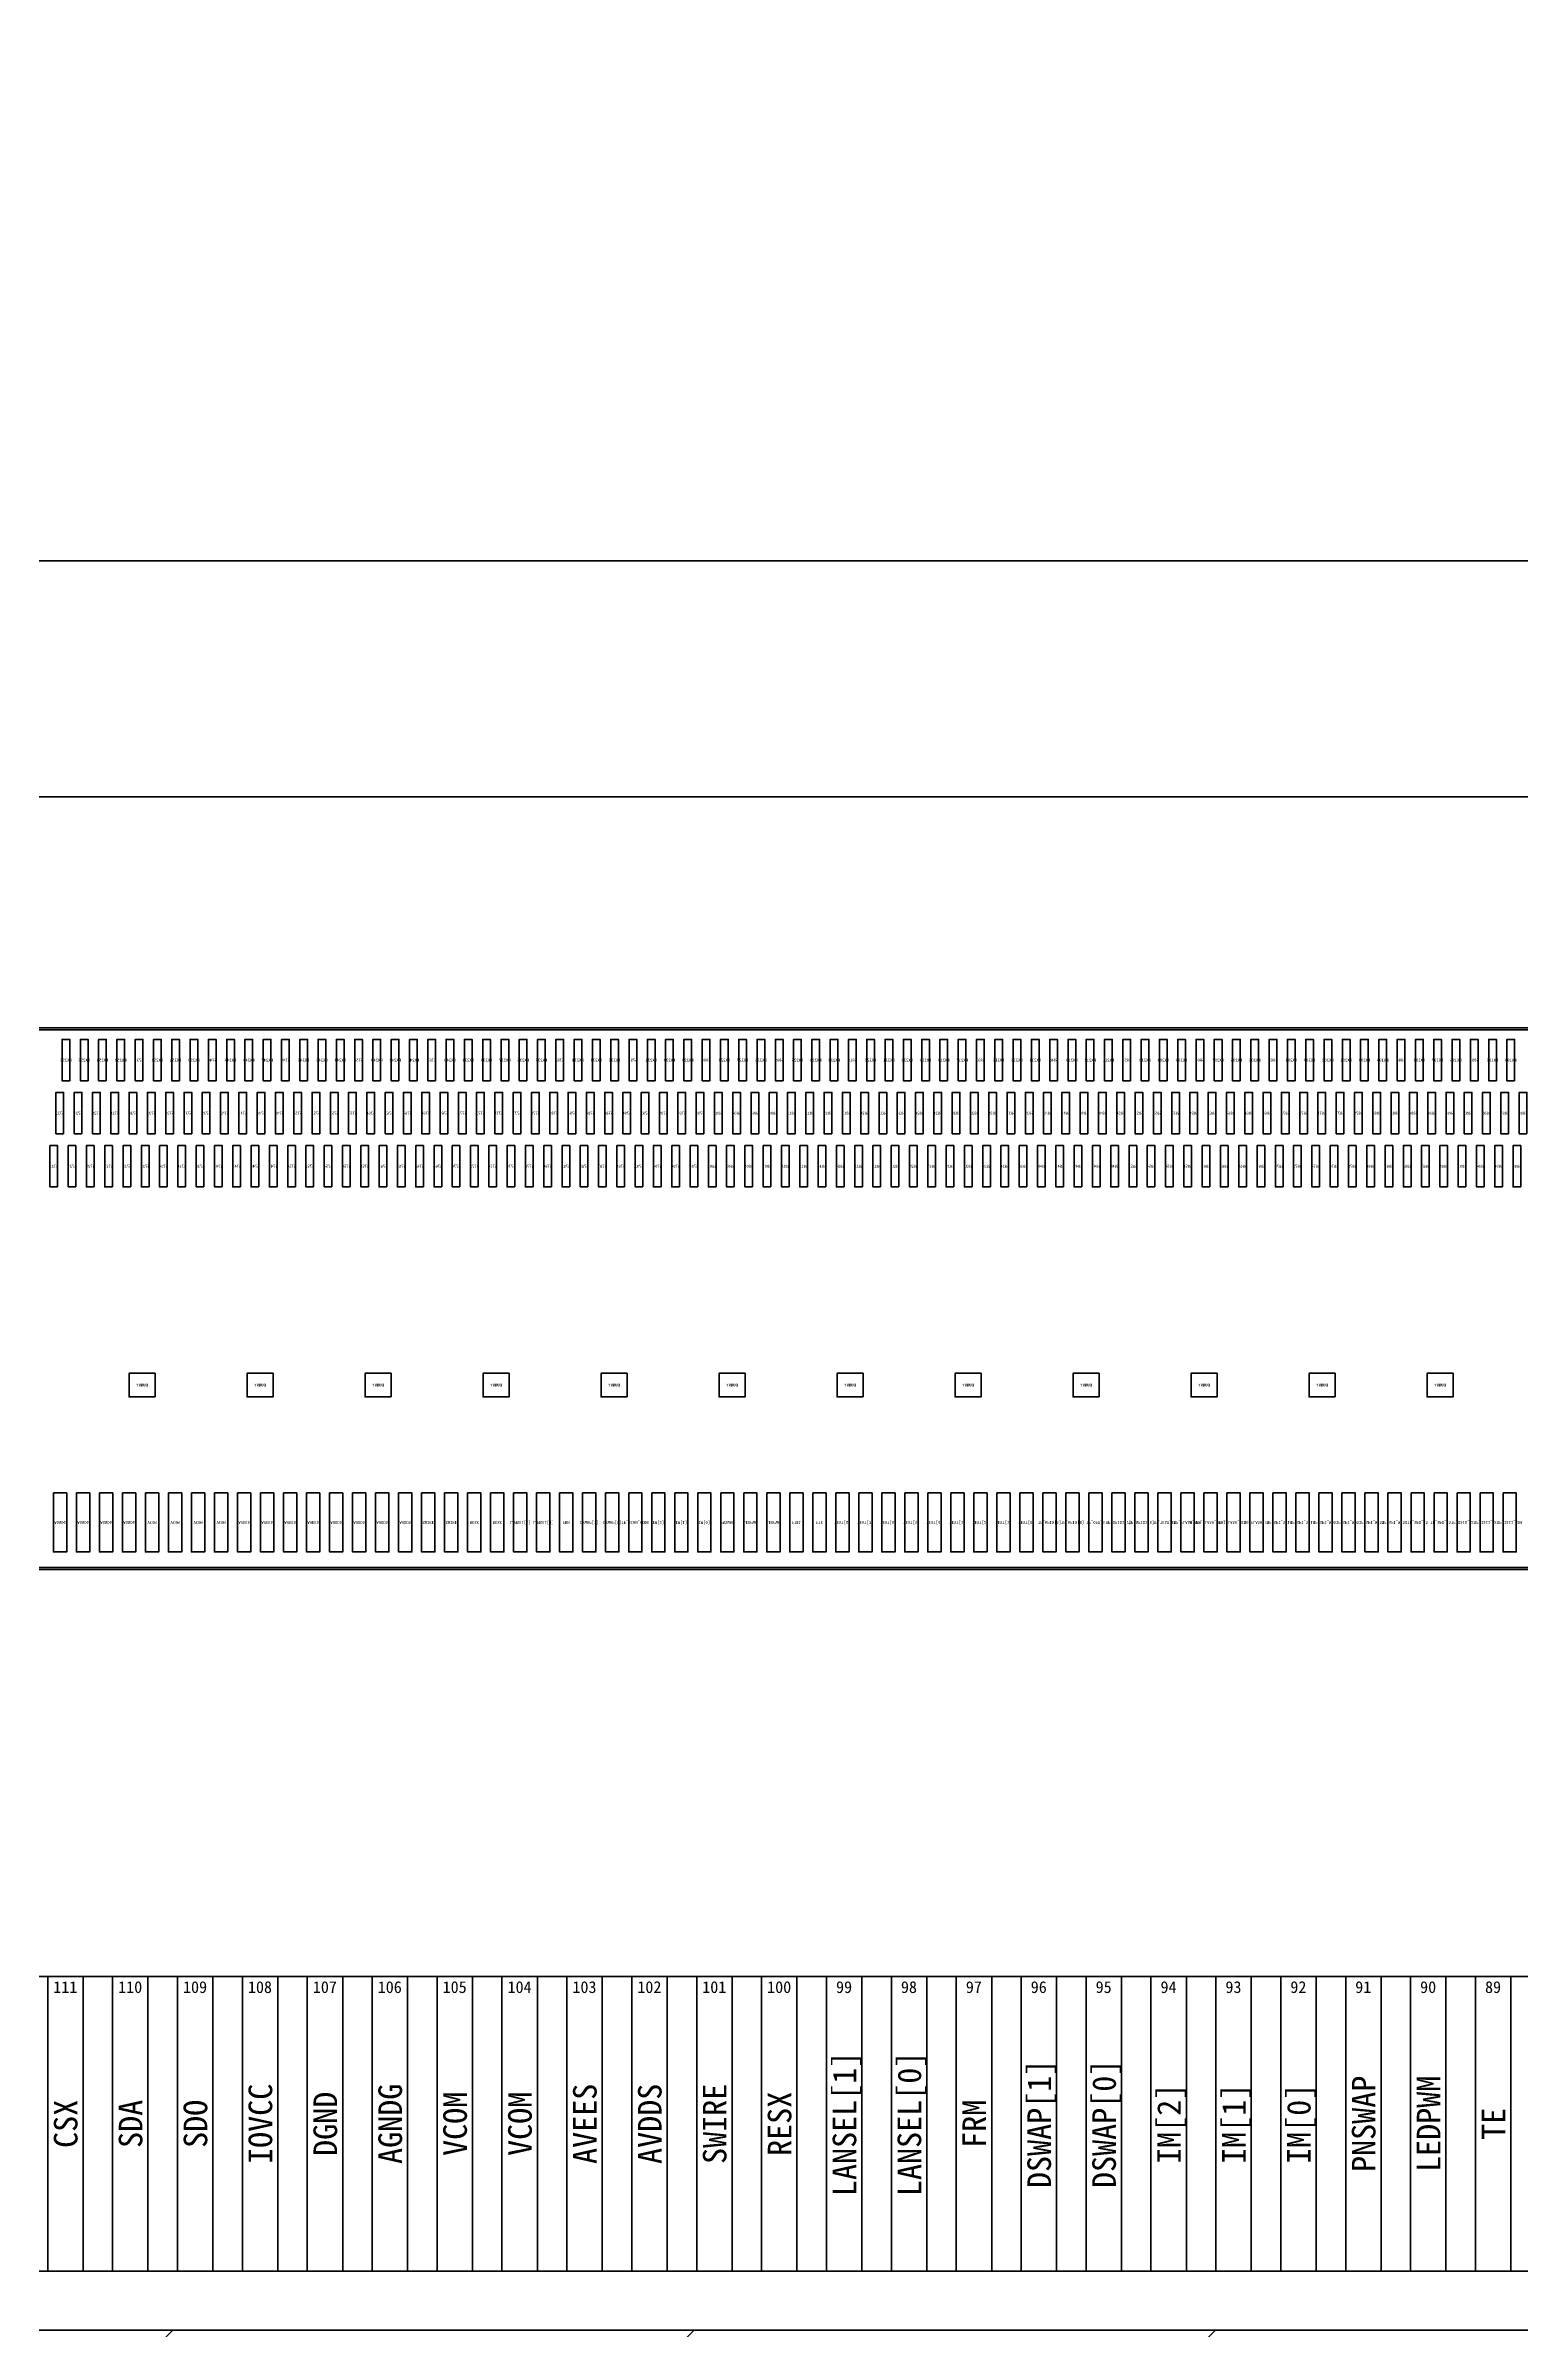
# Model space of a CAD drawing. Header units: inches. Extents: x 384 to 1427, y -468 to -47.
# Drawn here: x 484.845 to 487.346, y -352.606 to -348.733 of the extents above; entities that cross this region are included whole.
import ezdxf
from ezdxf.enums import TextEntityAlignment as Align

# ---------------------------------------------------------------- set-up
doc = ezdxf.new("R2010")
doc.units = ezdxf.units.IN
doc.header["$LTSCALE"] = 1.21
doc.header["$MEASUREMENT"] = 0
doc.layers.get('0').update_dxf_attribs({"linetype": 'CONTINUOUS'})
for name, color, linetype, lineweight in [('2ITO.drawing', 4, 'CONTINUOUS', 100), ('LABEL.drawing', 7, 'CONTINUOUS', 100), ('TFT_line.drawing', 3, 'CONTINUOUS', 100)]:
    doc.layers.add(name, color=color, linetype=linetype, lineweight=lineweight)
doc.layers.add('标 注', color=3, linetype='CONTINUOUS')
doc.styles.get("Standard").update_dxf_attribs({"font": 'txt', "width": 0.8})

# ---------------------------------------------------------------- blocks, each defined once
blk = doc.blocks.new('fpc_name')
at = {"layer": 'LABEL.drawing', "color": 7, "linetype": 'Continuous', "lineweight": 100}
for s, p in [('LANSEL[1]', (14.99143, 0.22667)), ('LANSEL[0]', (15.10143, 0.22667)), ('DSWAP[1]', (15.32143, 0.22667)), ('DSWAP[0]', (15.43143, 0.22667)), ('IOVCC', (14.00143, 0.22667)), ('DGND', (14.11143, 0.22667)), ('AGNDG', (14.22143, 0.22667)), ('VCOM', (14.33143, 0.22667)), ('VCOM', (14.44143, 0.22667)), ('AVEES', (14.55143, 0.22667)), ('AVDDS', (14.66143, 0.22667)), ('SWIRE', (14.77143, 0.22667)), ('RESX', (14.88143, 0.22667)), ('IM[2]', (15.54143, 0.22667)), ('IM[1]', (15.65143, 0.22667)), ('IM[0]', (15.76143, 0.22667)), ('PNSWAP', (15.87143, 0.22667)), ('LEDPWM', (15.98143, 0.22667)), ('CSX', (13.67143, 0.22667)), ('SDA', (13.78143, 0.22667)), ('SDO', (13.89143, 0.22667)), ('FRM', (15.21143, 0.22667)), ('TE', (16.09143, 0.22667))]:
    blk.add_text(s, height=0.04, rotation=90, dxfattribs=at).set_placement(p, align=Align.MIDDLE_CENTER)
blk = doc.blocks.new('fpc_pin')
at = {"layer": 'TFT_line.drawing', "color": 3, "linetype": 'Continuous', "lineweight": 100}
blk.add_lwpolyline([(0, 0), (0.06, 0), (0.06, 0.5), (0, 0.5)], close=True, dxfattribs=at)
blk = doc.blocks.new('fpc_all')
at = {"layer": 'TFT_line.drawing', "color": 3, "linetype": 'Continuous', "lineweight": 100}
blk.add_lwpolyline([(-0.73658, 0), (26.54342, 0), (26.54342, 0.5), (-0.73658, 0.5)], close=True, dxfattribs=at)
at = {"color": 1, "linetype": 'Continuous', "lineweight": 100, "row_count": 1, "column_count": 221, "row_spacing": 0.4, "column_spacing": 0.11}
blk.add_blockref('fpc_pin', (0.77342, 0), dxfattribs=at)
at = {"color": 1, "linetype": 'Continuous', "lineweight": 100}
blk.add_blockref('fpc_name', (0.00249, 0.02333), dxfattribs=at)
at = {"layer": 'LABEL.drawing', "color": 7, "linetype": 'Continuous', "lineweight": 100}
for s, p in [('111', (13.67322, 0.4818)), ('110', (13.78322, 0.4818)), ('109', (13.89322, 0.4818)), ('108', (14.00322, 0.4818)), ('107', (14.11322, 0.4818)), ('106', (14.22322, 0.4818)), ('105', (14.33322, 0.4818)), ('104', (14.44322, 0.4818)), ('103', (14.55322, 0.4818)), ('102', (14.66322, 0.4818)), ('101', (14.77322, 0.4818)), ('100', (14.88322, 0.4818)), ('99', (14.99322, 0.4818)), ('98', (15.10322, 0.4818)), ('97', (15.21322, 0.4818)), ('96', (15.32322, 0.4818)), ('95', (15.43322, 0.4818)), ('94', (15.54322, 0.4818)), ('93', (15.65322, 0.4818)), ('92', (15.76322, 0.4818)), ('91', (15.87322, 0.4818)), ('90', (15.98322, 0.4818)), ('89', (16.09322, 0.4818))]:
    blk.add_text(s, height=0.02, dxfattribs=at).set_placement(p, align=Align.MIDDLE_CENTER)
blk = doc.blocks.new('z_ILB3_NOT')
at = {"layer": 'TFT_line.drawing', "color": 3, "linetype": 'Continuous', "lineweight": 100}
blk.add_lwpolyline([(-0.01125, -0.05), (0.01125, -0.05), (0.01125, 0.05), (-0.01125, 0.05)], close=True, dxfattribs=at)
blk = doc.blocks.new('z_DMY1')
at = {"layer": 'TFT_line.drawing', "color": 3, "linetype": 'Continuous', "lineweight": 100}
blk.add_lwpolyline([(-0.022, -0.02), (0.022, -0.02), (0.022, 0.02), (-0.022, 0.02)], close=True, dxfattribs=at)
blk = doc.blocks.new('z_PAD_DUMMY_NOT')
at = {"color": 1, "linetype": 'Continuous', "lineweight": 100}
for p in [(-3.1, -0.1465), (-2.9, -0.1465), (-2.7, -0.1465), (-2.5, -0.1465), (-2.3, -0.1465), (-2.1, -0.1465), (-1.9, -0.1465), (-1.7, -0.1465), (-1.5, -0.1465), (-1.3, -0.1465), (-1.1, -0.1465), (-0.9, -0.1465)]:
    blk.add_blockref('z_DMY1', p, dxfattribs=at)
blk = doc.blocks.new('S_PAD_NOT')
at = {"layer": 'TFT_line.drawing', "color": 3, "linetype": 'Continuous', "lineweight": 100}
blk.add_lwpolyline([(-0.0065, -0.035), (0.0065, -0.035), (0.0065, 0.035), (-0.0065, 0.035)], close=True, dxfattribs=at)
blk = doc.blocks.new('ST7102_padlocation_NOT')
at = {"layer": 'TFT_line.drawing', "color": 3, "linetype": 'Continuous', "lineweight": 100}
for points in [[(-11.25, -0.459), (11.25, -0.459), (11.25, 0.459), (-11.25, 0.459)], [(-11.247, -0.456), (11.247, -0.456), (11.247, 0.456), (-11.247, 0.456)]]:
    blk.add_lwpolyline(points, close=True, dxfattribs=at)
at = {"color": 1, "linetype": 'Continuous', "lineweight": 100}
for name, p in [('S_PAD_NOT', (-3.2199, 0.4045)), ('S_PAD_NOT', (-3.1889, 0.4045)), ('S_PAD_NOT', (-3.1579, 0.4045)), ('S_PAD_NOT', (-3.1269, 0.4045)), ('S_PAD_NOT', (-3.0959, 0.4045)), ('S_PAD_NOT', (-3.0649, 0.4045)), ('S_PAD_NOT', (-3.0339, 0.4045)), ('S_PAD_NOT', (-3.0029, 0.4045)), ('S_PAD_NOT', (-2.9719, 0.4045)), ('S_PAD_NOT', (-2.9409, 0.4045)), ('S_PAD_NOT', (-2.9099, 0.4045)), ('S_PAD_NOT', (-2.8789, 0.4045)), ('S_PAD_NOT', (-2.8479, 0.4045)), ('S_PAD_NOT', (-2.8169, 0.4045)), ('S_PAD_NOT', (-2.7859, 0.4045)), ('S_PAD_NOT', (-2.7549, 0.4045)), ('S_PAD_NOT', (-2.7239, 0.4045)), ('S_PAD_NOT', (-2.6929, 0.4045)), ('S_PAD_NOT', (-2.6619, 0.4045)), ('S_PAD_NOT', (-2.6309, 0.4045)), ('S_PAD_NOT', (-2.5999, 0.4045)), ('S_PAD_NOT', (-2.5689, 0.4045)), ('S_PAD_NOT', (-2.5379, 0.4045)), ('S_PAD_NOT', (-2.5069, 0.4045)), ('S_PAD_NOT', (-2.4759, 0.4045)), ('S_PAD_NOT', (-2.4449, 0.4045)), ('S_PAD_NOT', (-2.4139, 0.4045)), ('S_PAD_NOT', (-2.3829, 0.4045)), ('S_PAD_NOT', (-2.3519, 0.4045)), ('S_PAD_NOT', (-2.3209, 0.4045)), ('S_PAD_NOT', (-2.2899, 0.4045)), ('S_PAD_NOT', (-2.2589, 0.4045)), ('S_PAD_NOT', (-2.2279, 0.4045)), ('S_PAD_NOT', (-2.1969, 0.4045)), ('S_PAD_NOT', (-2.1659, 0.4045)), ('S_PAD_NOT', (-2.1349, 0.4045)), ('S_PAD_NOT', (-2.1039, 0.4045)), ('S_PAD_NOT', (-2.0729, 0.4045)), ('S_PAD_NOT', (-2.0419, 0.4045)), ('S_PAD_NOT', (-2.0109, 0.4045)), ('S_PAD_NOT', (-1.9799, 0.4045)), ('S_PAD_NOT', (-1.9489, 0.4045)), ('S_PAD_NOT', (-1.9179, 0.4045)), ('S_PAD_NOT', (-1.8869, 0.4045)), ('S_PAD_NOT', (-1.8559, 0.4045)), ('S_PAD_NOT', (-1.8249, 0.4045)), ('S_PAD_NOT', (-1.7939, 0.4045)), ('S_PAD_NOT', (-1.7629, 0.4045)), ('S_PAD_NOT', (-1.7319, 0.4045)), ('S_PAD_NOT', (-1.7009, 0.4045)), ('S_PAD_NOT', (-1.6699, 0.4045)), ('S_PAD_NOT', (-1.6389, 0.4045)), ('S_PAD_NOT', (-1.6079, 0.4045)), ('S_PAD_NOT', (-1.5769, 0.4045)), ('S_PAD_NOT', (-1.5459, 0.4045)), ('S_PAD_NOT', (-1.5149, 0.4045)), ('S_PAD_NOT', (-1.4839, 0.4045)), ('S_PAD_NOT', (-1.4529, 0.4045)), ('S_PAD_NOT', (-1.4219, 0.4045)), ('S_PAD_NOT', (-1.3909, 0.4045)), ('S_PAD_NOT', (-1.3599, 0.4045)), ('S_PAD_NOT', (-1.3289, 0.4045)), ('S_PAD_NOT', (-1.2979, 0.4045)), ('S_PAD_NOT', (-1.2669, 0.4045)), ('S_PAD_NOT', (-1.2359, 0.4045)), ('S_PAD_NOT', (-1.2049, 0.4045)), ('S_PAD_NOT', (-1.1739, 0.4045)), ('S_PAD_NOT', (-1.1429, 0.4045)), ('S_PAD_NOT', (-1.1119, 0.4045)), ('S_PAD_NOT', (-1.0809, 0.4045)), ('S_PAD_NOT', (-1.0499, 0.4045)), ('S_PAD_NOT', (-1.0189, 0.4045)), ('S_PAD_NOT', (-0.9879, 0.4045)), ('S_PAD_NOT', (-0.9569, 0.4045)), ('S_PAD_NOT', (-0.9259, 0.4045)), ('S_PAD_NOT', (-0.8949, 0.4045)), ('S_PAD_NOT', (-0.8639, 0.4045)), ('S_PAD_NOT', (-0.8329, 0.4045)), ('S_PAD_NOT', (-0.8019, 0.4045)), ('S_PAD_NOT', (-0.7709, 0.4045)), ('z_PAD_DUMMY_NOT', (0, 0)), ('S_PAD_NOT', (-3.2406, 0.3145)), ('S_PAD_NOT', (-3.2096, 0.3145)), ('S_PAD_NOT', (-3.1786, 0.3145)), ('S_PAD_NOT', (-3.1476, 0.3145)), ('S_PAD_NOT', (-3.1166, 0.3145)), ('S_PAD_NOT', (-3.0856, 0.3145)), ('S_PAD_NOT', (-3.0546, 0.3145)), ('S_PAD_NOT', (-3.0236, 0.3145)), ('S_PAD_NOT', (-2.9926, 0.3145)), ('S_PAD_NOT', (-2.9616, 0.3145)), ('S_PAD_NOT', (-2.9306, 0.3145)), ('S_PAD_NOT', (-2.8996, 0.3145)), ('S_PAD_NOT', (-2.8686, 0.3145)), ('S_PAD_NOT', (-2.8376, 0.3145)), ('S_PAD_NOT', (-2.8066, 0.3145)), ('S_PAD_NOT', (-2.7756, 0.3145)), ('S_PAD_NOT', (-2.7446, 0.3145)), ('S_PAD_NOT', (-2.7136, 0.3145)), ('S_PAD_NOT', (-2.6826, 0.3145)), ('S_PAD_NOT', (-2.6516, 0.3145)), ('S_PAD_NOT', (-2.6206, 0.3145)), ('S_PAD_NOT', (-2.5896, 0.3145)), ('S_PAD_NOT', (-2.5586, 0.3145)), ('S_PAD_NOT', (-2.5276, 0.3145)), ('S_PAD_NOT', (-2.4966, 0.3145)), ('S_PAD_NOT', (-2.4656, 0.3145)), ('S_PAD_NOT', (-2.4346, 0.3145)), ('S_PAD_NOT', (-2.4036, 0.3145)), ('S_PAD_NOT', (-2.3726, 0.3145)), ('S_PAD_NOT', (-2.3416, 0.3145)), ('S_PAD_NOT', (-2.3106, 0.3145)), ('S_PAD_NOT', (-2.2796, 0.3145)), ('S_PAD_NOT', (-2.2486, 0.3145)), ('S_PAD_NOT', (-2.2176, 0.3145)), ('S_PAD_NOT', (-2.1866, 0.3145)), ('S_PAD_NOT', (-2.1556, 0.3145)), ('S_PAD_NOT', (-2.1246, 0.3145)), ('S_PAD_NOT', (-2.0936, 0.3145)), ('S_PAD_NOT', (-2.0626, 0.3145)), ('S_PAD_NOT', (-2.0316, 0.3145)), ('S_PAD_NOT', (-2.0006, 0.3145)), ('S_PAD_NOT', (-1.9696, 0.3145)), ('S_PAD_NOT', (-1.9386, 0.3145)), ('S_PAD_NOT', (-1.9076, 0.3145)), ('S_PAD_NOT', (-1.8766, 0.3145)), ('S_PAD_NOT', (-1.8456, 0.3145)), ('S_PAD_NOT', (-1.8146, 0.3145)), ('S_PAD_NOT', (-1.7836, 0.3145)), ('S_PAD_NOT', (-1.7526, 0.3145)), ('S_PAD_NOT', (-1.7216, 0.3145)), ('S_PAD_NOT', (-1.6906, 0.3145)), ('S_PAD_NOT', (-1.6596, 0.3145)), ('S_PAD_NOT', (-1.6286, 0.3145)), ('S_PAD_NOT', (-1.5976, 0.3145)), ('S_PAD_NOT', (-1.5666, 0.3145)), ('S_PAD_NOT', (-1.5356, 0.3145)), ('S_PAD_NOT', (-1.5046, 0.3145)), ('S_PAD_NOT', (-1.4736, 0.3145)), ('S_PAD_NOT', (-1.4426, 0.3145)), ('S_PAD_NOT', (-1.4116, 0.3145)), ('S_PAD_NOT', (-1.3806, 0.3145)), ('S_PAD_NOT', (-1.3496, 0.3145)), ('S_PAD_NOT', (-1.3186, 0.3145)), ('S_PAD_NOT', (-1.2876, 0.3145)), ('S_PAD_NOT', (-1.2566, 0.3145)), ('S_PAD_NOT', (-1.2256, 0.3145)), ('S_PAD_NOT', (-1.1946, 0.3145)), ('S_PAD_NOT', (-1.1636, 0.3145)), ('S_PAD_NOT', (-1.1326, 0.3145)), ('S_PAD_NOT', (-1.1016, 0.3145)), ('S_PAD_NOT', (-1.0706, 0.3145)), ('S_PAD_NOT', (-1.0396, 0.3145)), ('S_PAD_NOT', (-1.0086, 0.3145)), ('S_PAD_NOT', (-0.9776, 0.3145)), ('S_PAD_NOT', (-0.9466, 0.3145)), ('S_PAD_NOT', (-0.9156, 0.3145)), ('S_PAD_NOT', (-0.8846, 0.3145)), ('S_PAD_NOT', (-0.8536, 0.3145)), ('S_PAD_NOT', (-0.8226, 0.3145)), ('S_PAD_NOT', (-0.7916, 0.3145)), ('S_PAD_NOT', (-0.7606, 0.3145)), ('S_PAD_NOT', (-3.2303, 0.2245)), ('S_PAD_NOT', (-3.1993, 0.2245)), ('S_PAD_NOT', (-3.1683, 0.2245)), ('S_PAD_NOT', (-3.1373, 0.2245)), ('S_PAD_NOT', (-3.1063, 0.2245)), ('S_PAD_NOT', (-3.0753, 0.2245)), ('S_PAD_NOT', (-3.0443, 0.2245)), ('S_PAD_NOT', (-3.0133, 0.2245)), ('S_PAD_NOT', (-2.9823, 0.2245)), ('S_PAD_NOT', (-2.9513, 0.2245)), ('S_PAD_NOT', (-2.9203, 0.2245)), ('S_PAD_NOT', (-2.8893, 0.2245)), ('S_PAD_NOT', (-2.8583, 0.2245)), ('S_PAD_NOT', (-2.8273, 0.2245)), ('S_PAD_NOT', (-2.7963, 0.2245)), ('S_PAD_NOT', (-2.7653, 0.2245)), ('S_PAD_NOT', (-2.7343, 0.2245)), ('S_PAD_NOT', (-2.7033, 0.2245)), ('S_PAD_NOT', (-2.6723, 0.2245)), ('S_PAD_NOT', (-2.6413, 0.2245)), ('S_PAD_NOT', (-2.6103, 0.2245)), ('S_PAD_NOT', (-2.5793, 0.2245)), ('S_PAD_NOT', (-2.5483, 0.2245)), ('S_PAD_NOT', (-2.5173, 0.2245)), ('S_PAD_NOT', (-2.4863, 0.2245)), ('S_PAD_NOT', (-2.4553, 0.2245)), ('S_PAD_NOT', (-2.4243, 0.2245)), ('S_PAD_NOT', (-2.3933, 0.2245)), ('S_PAD_NOT', (-2.3623, 0.2245)), ('S_PAD_NOT', (-2.3313, 0.2245)), ('S_PAD_NOT', (-2.3003, 0.2245)), ('S_PAD_NOT', (-2.2693, 0.2245)), ('S_PAD_NOT', (-2.2383, 0.2245)), ('S_PAD_NOT', (-2.2073, 0.2245)), ('S_PAD_NOT', (-2.1763, 0.2245)), ('S_PAD_NOT', (-2.1453, 0.2245)), ('S_PAD_NOT', (-2.1143, 0.2245)), ('S_PAD_NOT', (-2.0833, 0.2245)), ('S_PAD_NOT', (-2.0523, 0.2245)), ('S_PAD_NOT', (-2.0213, 0.2245)), ('S_PAD_NOT', (-1.9903, 0.2245)), ('S_PAD_NOT', (-1.9593, 0.2245)), ('S_PAD_NOT', (-1.9283, 0.2245)), ('S_PAD_NOT', (-1.8973, 0.2245)), ('S_PAD_NOT', (-1.8663, 0.2245)), ('S_PAD_NOT', (-1.8353, 0.2245)), ('S_PAD_NOT', (-1.8043, 0.2245)), ('S_PAD_NOT', (-1.7733, 0.2245)), ('S_PAD_NOT', (-1.7423, 0.2245)), ('S_PAD_NOT', (-1.7113, 0.2245)), ('S_PAD_NOT', (-1.6803, 0.2245)), ('S_PAD_NOT', (-1.6493, 0.2245)), ('S_PAD_NOT', (-1.6183, 0.2245)), ('S_PAD_NOT', (-1.5873, 0.2245)), ('S_PAD_NOT', (-1.5563, 0.2245)), ('S_PAD_NOT', (-1.5253, 0.2245)), ('S_PAD_NOT', (-1.4943, 0.2245)), ('S_PAD_NOT', (-1.4633, 0.2245)), ('S_PAD_NOT', (-1.4323, 0.2245)), ('S_PAD_NOT', (-1.4013, 0.2245)), ('S_PAD_NOT', (-1.3703, 0.2245)), ('S_PAD_NOT', (-1.3393, 0.2245)), ('S_PAD_NOT', (-1.3083, 0.2245)), ('S_PAD_NOT', (-1.2773, 0.2245)), ('S_PAD_NOT', (-1.2463, 0.2245)), ('S_PAD_NOT', (-1.2153, 0.2245)), ('S_PAD_NOT', (-1.1843, 0.2245)), ('S_PAD_NOT', (-1.1533, 0.2245)), ('S_PAD_NOT', (-1.1223, 0.2245)), ('S_PAD_NOT', (-1.0913, 0.2245)), ('S_PAD_NOT', (-1.0603, 0.2245)), ('S_PAD_NOT', (-1.0293, 0.2245)), ('S_PAD_NOT', (-0.9983, 0.2245)), ('S_PAD_NOT', (-0.9673, 0.2245)), ('S_PAD_NOT', (-0.9363, 0.2245)), ('S_PAD_NOT', (-0.9053, 0.2245)), ('S_PAD_NOT', (-0.8743, 0.2245)), ('S_PAD_NOT', (-0.8433, 0.2245)), ('S_PAD_NOT', (-0.8123, 0.2245)), ('S_PAD_NOT', (-0.7813, 0.2245)), ('S_PAD_NOT', (-0.7503, 0.2245))]:
    blk.add_blockref(name, p, dxfattribs=at)
at = {"color": 1, "linetype": 'Continuous', "lineweight": 100, "rotation": 180}
for p in [(-3.218, -0.3795), (-3.179, -0.3795), (-3.14, -0.3795), (-3.101, -0.3795), (-3.062, -0.3795), (-3.023, -0.3795), (-2.984, -0.3795), (-2.945, -0.3795), (-2.906, -0.3795), (-2.867, -0.3795), (-2.828, -0.3795), (-2.789, -0.3795), (-2.75, -0.3795), (-2.711, -0.3795), (-2.672, -0.3795), (-2.633, -0.3795), (-2.594, -0.3795), (-2.555, -0.3795), (-2.516, -0.3795), (-2.477, -0.3795), (-2.438, -0.3795), (-2.399, -0.3795), (-2.36, -0.3795), (-2.321, -0.3795), (-2.282, -0.3795), (-2.243, -0.3795), (-2.204, -0.3795), (-2.165, -0.3795), (-2.126, -0.3795), (-2.087, -0.3795), (-2.048, -0.3795), (-2.009, -0.3795), (-1.97, -0.3795), (-1.931, -0.3795), (-1.892, -0.3795), (-1.853, -0.3795), (-1.814, -0.3795), (-1.775, -0.3795), (-1.736, -0.3795), (-1.697, -0.3795), (-1.658, -0.3795), (-1.619, -0.3795), (-1.58, -0.3795), (-1.541, -0.3795), (-1.502, -0.3795), (-1.463, -0.3795), (-1.424, -0.3795), (-1.385, -0.3795), (-1.346, -0.3795), (-1.307, -0.3795), (-1.268, -0.3795), (-1.229, -0.3795), (-1.19, -0.3795), (-1.151, -0.3795), (-1.112, -0.3795), (-1.073, -0.3795), (-1.034, -0.3795), (-0.995, -0.3795), (-0.956, -0.3795), (-0.917, -0.3795), (-0.878, -0.3795), (-0.839, -0.3795), (-0.8, -0.3795), (-0.761, -0.3795)]:
    blk.add_blockref('z_ILB3_NOT', p, dxfattribs=at)
at = {"layer": 'LABEL.drawing', "color": 7, "linetype": 'Continuous', "lineweight": 100}
for s, p in [('RX194', (-3.2199, 0.4045)), ('RX195', (-3.1889, 0.4045)), ('S893', (-3.1579, 0.4045)), ('RX196', (-3.1269, 0.4045)), ('RX197', (-3.0959, 0.4045)), ('RX198', (-3.0649, 0.4045)), ('S884', (-3.0339, 0.4045)), ('RX199', (-3.0029, 0.4045)), ('RX200', (-2.9719, 0.4045)), ('RX201', (-2.9409, 0.4045)), ('RX202', (-2.9099, 0.4045)), ('RX203', (-2.8789, 0.4045)), ('RX204', (-2.8479, 0.4045)), ('S869', (-2.8169, 0.4045)), ('RX205', (-2.7859, 0.4045)), ('RX206', (-2.7549, 0.4045)), ('RX207', (-2.7239, 0.4045)), ('S860', (-2.6929, 0.4045)), ('RX208', (-2.6619, 0.4045)), ('RX209', (-2.6309, 0.4045)), ('RX210', (-2.5999, 0.4045)), ('S851', (-2.5689, 0.4045)), ('RX211', (-2.5379, 0.4045)), ('RX212', (-2.5069, 0.4045)), ('RX213', (-2.4759, 0.4045)), ('S842', (-2.4449, 0.4045)), ('RX214', (-2.4139, 0.4045)), ('RX215', (-2.3829, 0.4045)), ('RX216', (-2.3519, 0.4045)), ('S833', (-2.3209, 0.4045)), ('RX217', (-2.2899, 0.4045)), ('RX218', (-2.2589, 0.4045)), ('RX219', (-2.2279, 0.4045)), ('RX220', (-2.1969, 0.4045)), ('RX221', (-2.1659, 0.4045)), ('RX222', (-2.1349, 0.4045)), ('S818', (-2.1039, 0.4045)), ('RX223', (-2.0729, 0.4045)), ('RX224', (-2.0419, 0.4045)), ('RX225', (-2.0109, 0.4045)), ('S809', (-1.9799, 0.4045)), ('RX226', (-1.9489, 0.4045)), ('RX227', (-1.9179, 0.4045)), ('RX228', (-1.8869, 0.4045)), ('S800', (-1.8559, 0.4045)), ('RX229', (-1.8249, 0.4045)), ('RX230', (-1.7939, 0.4045)), ('RX231', (-1.7629, 0.4045)), ('S791', (-1.7319, 0.4045)), ('RX232', (-1.7009, 0.4045)), ('RX233', (-1.6699, 0.4045)), ('RX234', (-1.6389, 0.4045)), ('S782', (-1.6079, 0.4045)), ('RX235', (-1.5769, 0.4045)), ('RX236', (-1.5459, 0.4045)), ('RX237', (-1.5149, 0.4045)), ('RX238', (-1.4839, 0.4045)), ('RX239', (-1.4529, 0.4045)), ('RX240', (-1.4219, 0.4045)), ('S767', (-1.3909, 0.4045)), ('RX241', (-1.3599, 0.4045)), ('RX242', (-1.3289, 0.4045)), ('RX243', (-1.2979, 0.4045)), ('S758', (-1.2669, 0.4045)), ('RX244', (-1.2359, 0.4045)), ('RX245', (-1.2049, 0.4045)), ('RX246', (-1.1739, 0.4045)), ('S749', (-1.1429, 0.4045)), ('RX247', (-1.1119, 0.4045)), ('RX248', (-1.0809, 0.4045)), ('RX249', (-1.0499, 0.4045)), ('S740', (-1.0189, 0.4045)), ('RX250', (-0.9879, 0.4045)), ('RX251', (-0.9569, 0.4045)), ('RX252', (-0.9259, 0.4045)), ('S731', (-0.8949, 0.4045)), ('RX253', (-0.8639, 0.4045)), ('RX254', (-0.8329, 0.4045)), ('RX255', (-0.8019, 0.4045)), ('RX256', (-0.7709, 0.4045)), ('S899', (-3.2406, 0.3145)), ('S897', (-3.2096, 0.3145)), ('S895', (-3.1786, 0.3145)), ('S892', (-3.1476, 0.3145)), ('S890', (-3.1166, 0.3145)), ('S888', (-3.0856, 0.3145)), ('S886', (-3.0546, 0.3145)), ('S883', (-3.0236, 0.3145)), ('S881', (-2.9926, 0.3145)), ('S879', (-2.9616, 0.3145)), ('S877', (-2.9306, 0.3145)), ('S875', (-2.8996, 0.3145)), ('S873', (-2.8686, 0.3145)), ('S871', (-2.8376, 0.3145)), ('S868', (-2.8066, 0.3145)), ('S866', (-2.7756, 0.3145)), ('S864', (-2.7446, 0.3145)), ('S862', (-2.7136, 0.3145)), ('S859', (-2.6826, 0.3145)), ('S857', (-2.6516, 0.3145)), ('S855', (-2.6206, 0.3145)), ('S853', (-2.5896, 0.3145)), ('S850', (-2.5586, 0.3145)), ('S848', (-2.5276, 0.3145)), ('S846', (-2.4966, 0.3145)), ('S844', (-2.4656, 0.3145)), ('S841', (-2.4346, 0.3145)), ('S839', (-2.4036, 0.3145)), ('S837', (-2.3726, 0.3145)), ('S835', (-2.3416, 0.3145)), ('S832', (-2.3106, 0.3145)), ('S830', (-2.2796, 0.3145)), ('S828', (-2.2486, 0.3145)), ('S826', (-2.2176, 0.3145)), ('S824', (-2.1866, 0.3145)), ('S822', (-2.1556, 0.3145)), ('S820', (-2.1246, 0.3145)), ('S817', (-2.0936, 0.3145)), ('S815', (-2.0626, 0.3145)), ('S813', (-2.0316, 0.3145)), ('S811', (-2.0006, 0.3145)), ('S808', (-1.9696, 0.3145)), ('S806', (-1.9386, 0.3145)), ('S804', (-1.9076, 0.3145)), ('S802', (-1.8766, 0.3145)), ('S799', (-1.8456, 0.3145)), ('S797', (-1.8146, 0.3145)), ('S795', (-1.7836, 0.3145)), ('S793', (-1.7526, 0.3145)), ('S790', (-1.7216, 0.3145)), ('S788', (-1.6906, 0.3145)), ('S786', (-1.6596, 0.3145)), ('S784', (-1.6286, 0.3145)), ('S781', (-1.5976, 0.3145)), ('S779', (-1.5666, 0.3145)), ('S777', (-1.5356, 0.3145)), ('S775', (-1.5046, 0.3145)), ('S773', (-1.4736, 0.3145)), ('S771', (-1.4426, 0.3145)), ('S769', (-1.4116, 0.3145)), ('S766', (-1.3806, 0.3145)), ('S764', (-1.3496, 0.3145)), ('S762', (-1.3186, 0.3145)), ('S760', (-1.2876, 0.3145)), ('S757', (-1.2566, 0.3145)), ('S755', (-1.2256, 0.3145)), ('S753', (-1.1946, 0.3145)), ('S751', (-1.1636, 0.3145)), ('S748', (-1.1326, 0.3145)), ('S746', (-1.1016, 0.3145)), ('S744', (-1.0706, 0.3145)), ('S742', (-1.0396, 0.3145)), ('S739', (-1.0086, 0.3145)), ('S737', (-0.9776, 0.3145)), ('S735', (-0.9466, 0.3145)), ('S733', (-0.9156, 0.3145)), ('S730', (-0.8846, 0.3145)), ('S728', (-0.8536, 0.3145)), ('S726', (-0.8226, 0.3145)), ('S724', (-0.7916, 0.3145)), ('S722', (-0.7606, 0.3145)), ('S898', (-3.2303, 0.2245)), ('S896', (-3.1993, 0.2245)), ('S894', (-3.1683, 0.2245)), ('S891', (-3.1373, 0.2245)), ('S889', (-3.1063, 0.2245)), ('S887', (-3.0753, 0.2245)), ('S885', (-3.0443, 0.2245)), ('S882', (-3.0133, 0.2245)), ('S880', (-2.9823, 0.2245)), ('S878', (-2.9513, 0.2245)), ('S876', (-2.9203, 0.2245)), ('S874', (-2.8893, 0.2245)), ('S872', (-2.8583, 0.2245)), ('S870', (-2.8273, 0.2245)), ('S867', (-2.7963, 0.2245)), ('S865', (-2.7653, 0.2245)), ('S863', (-2.7343, 0.2245)), ('S861', (-2.7033, 0.2245)), ('S858', (-2.6723, 0.2245)), ('S856', (-2.6413, 0.2245)), ('S854', (-2.6103, 0.2245)), ('S852', (-2.5793, 0.2245)), ('S849', (-2.5483, 0.2245)), ('S847', (-2.5173, 0.2245)), ('S845', (-2.4863, 0.2245)), ('S843', (-2.4553, 0.2245)), ('S840', (-2.4243, 0.2245)), ('S838', (-2.3933, 0.2245)), ('S836', (-2.3623, 0.2245)), ('S834', (-2.3313, 0.2245)), ('S831', (-2.3003, 0.2245)), ('S829', (-2.2693, 0.2245)), ('S827', (-2.2383, 0.2245)), ('S825', (-2.2073, 0.2245)), ('S823', (-2.1763, 0.2245)), ('S821', (-2.1453, 0.2245)), ('S819', (-2.1143, 0.2245)), ('S816', (-2.0833, 0.2245)), ('S814', (-2.0523, 0.2245)), ('S812', (-2.0213, 0.2245)), ('S810', (-1.9903, 0.2245)), ('S807', (-1.9593, 0.2245)), ('S805', (-1.9283, 0.2245)), ('S803', (-1.8973, 0.2245)), ('S801', (-1.8663, 0.2245)), ('S798', (-1.8353, 0.2245)), ('S796', (-1.8043, 0.2245)), ('S794', (-1.7733, 0.2245)), ('S792', (-1.7423, 0.2245)), ('S789', (-1.7113, 0.2245)), ('S787', (-1.6803, 0.2245)), ('S785', (-1.6493, 0.2245)), ('S783', (-1.6183, 0.2245)), ('S780', (-1.5873, 0.2245)), ('S778', (-1.5563, 0.2245)), ('S776', (-1.5253, 0.2245)), ('S774', (-1.4943, 0.2245)), ('S772', (-1.4633, 0.2245)), ('S770', (-1.4323, 0.2245)), ('S768', (-1.4013, 0.2245)), ('S765', (-1.3703, 0.2245)), ('S763', (-1.3393, 0.2245)), ('S761', (-1.3083, 0.2245)), ('S759', (-1.2773, 0.2245)), ('S756', (-1.2463, 0.2245)), ('S754', (-1.2153, 0.2245)), ('S752', (-1.1843, 0.2245)), ('S750', (-1.1533, 0.2245)), ('S747', (-1.1223, 0.2245)), ('S745', (-1.0913, 0.2245)), ('S743', (-1.0603, 0.2245)), ('S741', (-1.0293, 0.2245)), ('S738', (-0.9983, 0.2245)), ('S736', (-0.9673, 0.2245)), ('S734', (-0.9363, 0.2245)), ('S732', (-0.9053, 0.2245)), ('S729', (-0.8743, 0.2245)), ('S727', (-0.8433, 0.2245)), ('S725', (-0.8123, 0.2245)), ('S723', (-0.7813, 0.2245)), ('S721', (-0.7503, 0.2245)), ('DUMMY', (-3.1, -0.1465)), ('DUMMY', (-2.9, -0.1465)), ('DUMMY', (-2.7, -0.1465)), ('DUMMY', (-2.5, -0.1465)), ('DUMMY', (-2.3, -0.1465)), ('DUMMY', (-2.1, -0.1465)), ('DUMMY', (-1.9, -0.1465)), ('DUMMY', (-1.7, -0.1465)), ('DUMMY', (-1.5, -0.1465)), ('DUMMY', (-1.3, -0.1465)), ('DUMMY', (-1.1, -0.1465)), ('DUMMY', (-0.9, -0.1465))]:
    blk.add_text(s, height=0.005, dxfattribs=at).set_placement(p, align=Align.MIDDLE_CENTER)
for s, p in [('TP_I2C1_SDA', (-3.218, -0.3795)), ('TP_I2C1_SCL', (-3.179, -0.3795)), ('TP_I2C1_SCL', (-3.14, -0.3795)), ('TP_SPI_CS', (-3.101, -0.3795)), ('TP_SPI_CS', (-3.062, -0.3795)), ('TP_SPI_MISO', (-3.023, -0.3795)), ('TP_SPI_MISO', (-2.984, -0.3795)), ('TP_SPI_MOSI', (-2.945, -0.3795)), ('TP_SPI_MOSI', (-2.906, -0.3795)), ('TP_SPI_SCLK', (-2.867, -0.3795)), ('TP_SPI_SCLK', (-2.828, -0.3795)), ('TP_FLASH_CS', (-2.789, -0.3795)), ('TP_FLASH_MISO', (-2.75, -0.3795)), ('TP_FLASH_MOSI', (-2.711, -0.3795)), ('TP_FLASH_SCK', (-2.672, -0.3795)), ('TP_TEST_EN', (-2.633, -0.3795)), ('TP_GPIO1[6]', (-2.594, -0.3795)), ('TP_GPIO1[7]', (-2.555, -0.3795)), ('TP_OPT_3', (-2.516, -0.3795)), ('TP_GPIO[4]', (-2.477, -0.3795)), ('TP_GPIO[5]', (-2.438, -0.3795)), ('TEST[0]', (-2.399, -0.3795)), ('TEST[1]', (-2.36, -0.3795)), ('TEST[2]', (-2.321, -0.3795)), ('TEST[3]', (-2.282, -0.3795)), ('TEST[4]', (-2.243, -0.3795)), ('TEST[5]', (-2.204, -0.3795)), ('TEST[6]', (-2.165, -0.3795)), ('TEST[7]', (-2.126, -0.3795)), ('TEST[8]', (-2.087, -0.3795)), ('FTE', (-2.048, -0.3795)), ('FTE1', (-2.009, -0.3795)), ('LEDPWM', (-1.97, -0.3795)), ('LEDPWM', (-1.931, -0.3795)), ('PNSWAP', (-1.892, -0.3795)), ('IM[0]', (-1.853, -0.3795)), ('IM[1]', (-1.814, -0.3795)), ('IM[2]', (-1.775, -0.3795)), ('TP_SCAN_MODE', (-1.736, -0.3795)), ('DSWAP[0]', (-1.697, -0.3795)), ('DSWAP[1]', (-1.658, -0.3795)), ('FRM', (-1.619, -0.3795)), ('LANSEL[0]', (-1.58, -0.3795)), ('LANSEL[1]', (-1.541, -0.3795)), ('RESX', (-1.502, -0.3795)), ('RESX', (-1.463, -0.3795)), ('SWIRE', (-1.424, -0.3795)), ('SWIRE', (-1.385, -0.3795)), ('AVDDS', (-1.346, -0.3795)), ('AVDDS', (-1.307, -0.3795)), ('AVDDS', (-1.268, -0.3795)), ('AVDDS', (-1.229, -0.3795)), ('AVEES', (-1.19, -0.3795)), ('AVEES', (-1.151, -0.3795)), ('AVEES', (-1.112, -0.3795)), ('AVEES', (-1.073, -0.3795)), ('VCOM', (-1.034, -0.3795)), ('VCOM', (-0.995, -0.3795)), ('VCOM', (-0.956, -0.3795)), ('VCOM', (-0.917, -0.3795)), ('AGNDG', (-0.878, -0.3795)), ('AGNDG', (-0.839, -0.3795)), ('AGNDG', (-0.8, -0.3795)), ('AGNDG', (-0.761, -0.3795))]:
    blk.add_text(s, height=0.005, rotation=180, dxfattribs=at).set_placement(p, align=Align.MIDDLE_CENTER)
blk = doc.blocks.new('ic_all')
at = {"color": 1, "linetype": 'Continuous', "lineweight": 100, "xscale": -1}
blk.add_blockref('ST7102_padlocation_NOT', (0, 0), dxfattribs=at)
blk = doc.blocks.new('zw$7216')
at = {"layer": '2ITO.drawing', "linetype": 'Continuous', "lineweight": 100}
for points in [[(-28.98, -48.2), (28.98, -48.2), (28.98, 47.7), (-28.98, 47.7)], [(-28.98, -50.8), (28.98, -50.8), (28.98, 47.7), (-28.98, 47.7)]]:
    blk.add_lwpolyline(points, close=True, dxfattribs=at)
at = {"layer": '2ITO.drawing', "color": 6}
blk.add_lwpolyline([(-28.78, 47.5), (28.78, 47.5), (28.78, -47.8), (-28.78, -47.8)], close=True, dxfattribs=at)
at = {"layer": '2ITO.drawing', "linetype": 'Continuous', "lineweight": 100}
for name, p in [('ic_all', (0, -49.051)), ('fpc_all', (-12.9034, -50.7))]:
    blk.add_blockref(name, p, dxfattribs=at)

msp = doc.modelspace()

# ---------------------------------------------------------------- hatches: boundary and pattern name
at = {"layer": '标 注', "lineweight": 5}
h = msp.add_hatch(dxfattribs=at)
h.set_pattern_fill('ANSI31', color=0, scale=5)
h.set_pattern_definition([(45, (-356.2716, -89.9675), (-0.44194174, 0.44194174), [])])
h.paths.add_polyline_path([(498.0449, -359.7639), (498.0449, -354.8759), (470.1449, -354.8759), (470.1449, -359.2639, -0.414214), (469.6449, -359.7639)])
h.paths.add_polyline_path([(498.0449, -354.8759), (498.0449, -352.6059), (470.1449, -352.6059), (470.1449, -354.8759)])
h.paths.add_polyline_path([(481.7118, -357.7949), (486.4785, -357.7949), (486.4785, -355.8727), (481.7118, -355.8727)], flags=24)

# ---------------------------------------------------------------- linework, layer by layer
at = {"layer": '标 注', "color": 30, "lineweight": 5}
msp.add_lwpolyline([(497.5449, -379.2659), (429.5828, -379.2659, -0.414214), (429.3828, -379.0659), (429.3828, -363.9659, -0.414214), (429.5828, -363.7659), (459.3737, -363.7659, 0.277102), (460.2562, -363.2361), (461.8238, -360.2937, -0.277102), (462.7064, -359.7639), (469.6449, -359.7639, 0.414214), (470.1449, -359.2639), (470.1449, -352.0059), (498.0449, -352.0059), (498.0449, -378.7659, -0.414214)], format="xyb", close=True, dxfattribs=at)

# ---------------------------------------------------------------- block references
at = {"layer": '标 注', "color": 5}
msp.add_blockref('zw$7216', (484.1086, -301.8059), dxfattribs=at)

doc.saveas('drawing.dxf')
